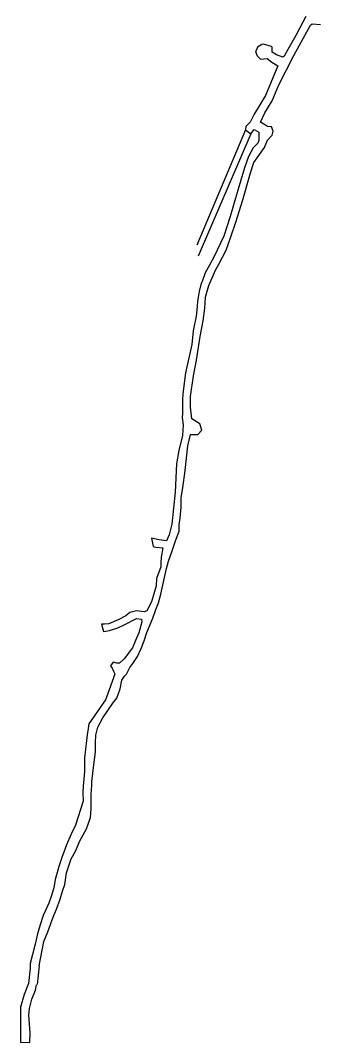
# Model space of a CAD drawing. Header units: metres. Extents: x 750374 to 750713, y 4169003 to 4169575.
# Drawn here: x 750373.7 to 750482.4, y 4169003.3 to 4169373.3 of the extents above; entities that cross this region are included whole.
import ezdxf

# ---------------------------------------------------------------- set-up
doc = ezdxf.new("R2010")
doc.units = ezdxf.units.M
doc.header["$MEASUREMENT"] = 0
doc.layers.add('kartal ocak', color=7, linetype='Continuous', lineweight=25)

msp = doc.modelspace()

# ---------------------------------------------------------------- linework, layer by layer
at = {"layer": 'kartal ocak'}
for p, q in [((750477.12, 4169374.752, 829.947021), (750474.869, 4169370.653, 829.901001)), ((750474.869, 4169370.653, 829.901001), (750473.443, 4169367.777, 829.877014)), ((750476.152, 4169366.738, 830.119019), (750478.751, 4169371.562, 829.901001)), ((750478.751, 4169371.562, 829.901001), (750479.333, 4169372.041, 829.768982)), ((750479.333, 4169372.041, 829.768982), (750482.421, 4169371.771, 830.02301)), ((750473.443, 4169367.777, 829.877014), (750470.617, 4169362.807, 829.896973)), ((750472.78, 4169360.587, 830.026978), (750476.152, 4169366.738, 830.119019)), ((750459.127, 4169362.412, 829.338989), (750458.904, 4169362.04, 829.434998)), ((750459.576, 4169363.634, 829.429993), (750459.127, 4169362.412, 829.338989)), ((750461.127, 4169364.542, 829.447021), (750459.576, 4169363.634, 829.429993)), ((750461.703, 4169364.651, 829.559021), (750461.127, 4169364.542, 829.447021)), ((750464.6, 4169363.809, 829.560974), (750461.703, 4169364.651, 829.559021)), ((750464.922, 4169363.612, 829.585022), (750464.6, 4169363.809, 829.560974)), ((750464.885, 4169361.743, 829.268005), (750464.922, 4169363.612, 829.585022)), ((750470.617, 4169362.807, 829.896973), (750469.289, 4169360.367, 829.940002)), ((750458.904, 4169362.04, 829.434998), (750459.511, 4169360.434, 829.328979)), ((750459.511, 4169360.434, 829.328979), (750460.689, 4169359.274, 829.388977)), ((750460.689, 4169359.274, 829.388977), (750463.056, 4169359.488, 829.403992)), ((750463.056, 4169359.488, 829.403992), (750464.791, 4169358.225, 829.421997)), ((750466.458, 4169360.831, 829.491028), (750464.885, 4169361.743, 829.268005)), ((750468.805, 4169359.949, 829.351013), (750466.458, 4169360.831, 829.491028)), ((750467.289, 4169350.005, 830.112976), (750472.78, 4169360.587, 830.026978)), ((750469.289, 4169360.367, 829.940002), (750468.805, 4169359.949, 829.351013)), ((750466.961, 4169356.804, 829.372986), (750462.482, 4169346.121, 830.39502)), ((750464.791, 4169358.225, 829.421997), (750466.961, 4169356.804, 829.372986)), ((750464.843, 4169344.128, 830.286011), (750467.289, 4169350.005, 830.112976)), ((750462.482, 4169346.121, 830.39502), (750458.394, 4169339.331, 830.429993)), ((750462.201, 4169339.828, 830.401978), (750464.843, 4169344.128, 830.286011)), ((750456.871, 4169336.522, 830.39801), (750455.314, 4169334.873, 830.656982)), ((750458.394, 4169339.331, 830.429993), (750456.871, 4169336.522, 830.39801)), ((750460.624, 4169336.44, 830.284973), (750462.201, 4169339.828, 830.401978)), ((750462.514, 4169335.389, 830.546997), (750460.624, 4169336.44, 830.284973)), ((750455.207, 4169333.667, 830.763977), (750437.645539, 4169291.886584, 896.280029)), ((750455.314, 4169334.873, 830.656982), (750455.207, 4169333.667, 830.763977)), ((750455.207, 4169333.667, 830.763977), (750457.12, 4169332.223, 830.697998)), ((750457.12, 4169332.223, 830.697998), (750458.375, 4169333.801, 830.437988)), ((750458.375, 4169333.801, 830.437988), (750460.043, 4169332.829, 830.486023)), ((750460.043, 4169332.829, 830.486023), (750460.071, 4169329.822, 830.656982)), ((750463.149, 4169334.882, 830.684998), (750462.514, 4169335.389, 830.546997)), ((750464.635, 4169334.834, 830.955017), (750463.149, 4169334.882, 830.684998)), ((750465.224, 4169333.183, 830.658997), (750464.635, 4169334.834, 830.955017)), ((750464.907, 4169331.771, 830.638977), (750465.224, 4169333.183, 830.658997)), ((750457.12, 4169332.223, 830.697998), (750438.151, 4169287.973, 896.26001)), ((750460.071, 4169329.822, 830.656982), (750459.758, 4169328.903, 830.695984)), ((750462.099, 4169327.293, 830.880981), (750463.193, 4169329.92, 830.719971)), ((750463.193, 4169329.92, 830.719971), (750464.907, 4169331.771, 830.638977)), ((750458.062, 4169327.138, 831.02301), (750456.308, 4169324.05, 830.924988)), ((750459.758, 4169328.903, 830.695984), (750458.062, 4169327.138, 831.02301)), ((750458.29, 4169321.894, 830.937012), (750462.099, 4169327.293, 830.880981)), ((750456.308, 4169324.05, 830.924988), (750454.928, 4169319.889, 831.046021)), ((750457.03, 4169318.134, 831.148987), (750458.29, 4169321.894, 830.937012)), ((750454.928, 4169319.889, 831.046021), (750452.232, 4169311.065, 831.257996)), ((750454.229, 4169308.399, 831.262024), (750457.03, 4169318.134, 831.148987)), ((750452.232, 4169311.065, 831.257996), (750449.636, 4169302.302, 831.594971)), ((750451.7, 4169300.258, 831.825012), (750454.229, 4169308.399, 831.262024)), ((750449.636, 4169302.302, 831.594971), (750447.407, 4169295.24, 832.10498)), ((750449.969, 4169294.926, 832.124023), (750451.7, 4169300.258, 831.825012)), ((750447.407, 4169295.24, 832.10498), (750444.985, 4169290.167, 832.13501)), ((750448.237, 4169290.104, 832.151001), (750449.969, 4169294.926, 832.124023)), ((750444.985, 4169290.167, 832.13501), (750443.96, 4169288.036, 832.148987)), ((750445.593, 4169285.006, 832.184998), (750448.237, 4169290.104, 832.151001)), ((750442.174, 4169284.643, 832.22998), (750440.59, 4169281.888, 832.489014)), ((750443.96, 4169288.036, 832.148987), (750442.174, 4169284.643, 832.22998)), ((750444.43, 4169282.948, 832.294006), (750445.593, 4169285.006, 832.184998)), ((750440.59, 4169281.888, 832.489014), (750439.643, 4169279.206, 832.703979)), ((750442.003, 4169277.354, 832.784973), (750444.43, 4169282.948, 832.294006)), ((750439.113, 4169277.707, 832.700989), (750438.466, 4169275.178, 832.755981)), ((750439.643, 4169279.206, 832.703979), (750439.113, 4169277.707, 832.700989)), ((750440.923, 4169273.628, 832.697998), (750442.003, 4169277.354, 832.784973)), ((750438.386, 4169274.439, 832.781006), (750437.814, 4169271.66, 832.896973)), ((750438.466, 4169275.178, 832.755981), (750438.386, 4169274.439, 832.781006)), ((750440.784, 4169273.032, 832.73999), (750440.923, 4169273.628, 832.697998)), ((750437.74, 4169269.78, 832.924011), (750437.378, 4169266.193, 833.09198)), ((750437.814, 4169271.66, 832.896973), (750437.74, 4169269.78, 832.924011)), ((750440.533, 4169269.167, 832.883972), (750440.784, 4169273.032, 832.73999)), ((750437.378, 4169266.193, 833.09198), (750436.239, 4169260.915, 833.304016)), ((750439.882, 4169264.509, 833.171021), (750440.533, 4169269.167, 832.883972)), ((750438.887, 4169258.915, 833.390015), (750439.882, 4169264.509, 833.171021)), ((750436.239, 4169260.915, 833.304016), (750435.791, 4169255.986, 833.458984)), ((750437.452, 4169250.255, 833.588989), (750438.887, 4169258.915, 833.390015)), ((750435.791, 4169255.986, 833.458984), (750433.546, 4169245.757, 833.646973)), ((750436.397, 4169244.63, 833.726013), (750437.452, 4169250.255, 833.588989)), ((750433.546, 4169245.757, 833.646973), (750432.544, 4169238.161, 833.906982)), ((750435.375, 4169237.162, 833.765991), (750436.397, 4169244.63, 833.726013)), ((750432.544, 4169238.161, 833.906982), (750432.445, 4169235.899, 833.924011)), ((750435.286, 4169233.28, 833.913025), (750435.375, 4169237.162, 833.765991)), ((750432.445, 4169235.899, 833.924011), (750432.405, 4169231.158, 833.935974)), ((750435.825, 4169229.074, 834.27301), (750435.286, 4169233.28, 833.913025)), ((750432.405, 4169231.158, 833.935974), (750432.354, 4169229.59, 834.059021)), ((750432.354, 4169229.59, 834.059021), (750432.669, 4169226.955, 834.388977)), ((750438.697, 4169227.288, 834.172974), (750435.825, 4169229.074, 834.27301)), ((750432.669, 4169226.955, 834.388977), (750432.418, 4169223.08, 834.632019)), ((750439.385, 4169224.952, 834.494995), (750438.697, 4169227.288, 834.172974)), ((750432.418, 4169223.08, 834.632019), (750431.056, 4169217.587, 834.703979)), ((750434.333, 4169219.249, 834.736023), (750435.364, 4169223.464, 834.421021)), ((750435.364, 4169223.464, 834.421021), (750438.013, 4169223.458, 834.468994)), ((750438.013, 4169223.458, 834.468994), (750439.385, 4169224.952, 834.494995)), ((750433.371, 4169210.316, 834.849976), (750434.333, 4169219.249, 834.736023)), ((750431.056, 4169217.587, 834.703979), (750430.308, 4169212.747, 834.815979)), ((750430.308, 4169212.747, 834.815979), (750429.774, 4169202.487, 834.825012)), ((750432.507, 4169204.129, 834.869019), (750433.371, 4169210.316, 834.849976)), ((750432.003, 4169200.648, 834.932983), (750432.507, 4169204.129, 834.869019)), ((750429.774, 4169202.487, 834.825012), (750428.566, 4169190.945, 835.500977)), ((750431.946, 4169197.129, 835.098999), (750432.003, 4169200.648, 834.932983)), ((750431.534, 4169193.085, 835.229004), (750431.946, 4169197.129, 835.098999)), ((750431.173, 4169190.848, 835.356995), (750431.534, 4169193.085, 835.229004)), ((750428.566, 4169190.945, 835.500977), (750427.597, 4169187.128, 835.687988)), ((750429.852, 4169184.973, 835.51001), (750431.206, 4169188.42, 835.588989)), ((750431.206, 4169188.42, 835.588989), (750431.173, 4169190.848, 835.356995)), ((750424.001, 4169185.265, 835.437012), (750421.18, 4169185.911, 835.512024)), ((750421.18, 4169185.911, 835.512024), (750421.787, 4169182.891, 835.544006)), ((750426.676, 4169184.932, 835.487), (750424.001, 4169185.265, 835.437012)), ((750427.597, 4169187.128, 835.687988), (750426.676, 4169184.932, 835.487)), ((750429.344, 4169183.066, 835.622986), (750429.852, 4169184.973, 835.51001)), ((750421.787, 4169182.891, 835.544006), (750422.824, 4169182.567, 835.468018)), ((750422.824, 4169182.567, 835.468018), (750425.255, 4169182.436, 835.487976)), ((750425.255, 4169182.436, 835.487976), (750424.742, 4169179.047, 835.859009)), ((750427.38, 4169177.56, 835.828979), (750428.692, 4169181.276, 835.731995)), ((750428.692, 4169181.276, 835.731995), (750429.344, 4169183.066, 835.622986)), ((750424.742, 4169179.047, 835.859009), (750424.526, 4169176.9, 835.903992)), ((750426.615, 4169174.952, 835.862), (750427.38, 4169177.56, 835.828979)), ((750424.526, 4169175.472, 836.067017), (750423.029, 4169171.258, 835.960999)), ((750424.526, 4169176.9, 835.903992), (750424.526, 4169175.472, 836.067017)), ((750424.605, 4169165.664, 835.968018), (750426.615, 4169174.952, 835.862)), ((750423.029, 4169171.258, 835.960999), (750422.847, 4169168.59, 835.984985)), ((750422.847, 4169168.59, 835.984985), (750421.814, 4169164.898, 836.099976)), ((750421.199, 4169162.827, 836.117004), (750419.477, 4169159.532, 836.554993)), ((750421.412, 4169163.63, 836.070007), (750421.199, 4169162.827, 836.117004)), ((750421.814, 4169164.898, 836.099976), (750421.412, 4169163.63, 836.070007)), ((750422.83, 4169160.018, 836.020996), (750423.779, 4169162.487, 835.989014)), ((750423.779, 4169162.487, 835.989014), (750424.605, 4169165.664, 835.968018)), ((750413.343, 4169158.919, 837.030029), (750411.902, 4169157.721, 836.776001)), ((750415.821, 4169159.547, 836.742981), (750413.343, 4169158.919, 837.030029)), ((750418.513, 4169159.221, 836.643982), (750415.821, 4169159.547, 836.742981)), ((750419.477, 4169159.532, 836.554993), (750418.513, 4169159.221, 836.643982)), ((750421.63, 4169156.932, 836.135986), (750422.83, 4169160.018, 836.020996)), ((750409.422, 4169156.465, 836.85498), (750405.805, 4169154.925, 836.814026)), ((750411.902, 4169157.721, 836.776001), (750409.422, 4169156.465, 836.85498)), ((750411.505, 4169154.675, 836.572998), (750415.751, 4169156.818, 836.625)), ((750415.751, 4169156.818, 836.625), (750417.538, 4169156.503, 836.731018)), ((750417.764, 4169155.606, 836.442017), (750416.635, 4169151.601, 836.804016)), ((750417.538, 4169156.503, 836.731018), (750417.764, 4169155.606, 836.442017)), ((750419.457, 4169151.775, 836.435974), (750421.63, 4169156.932, 836.135986)), ((750404.190524, 4169154.727297, 836.909973), (750403.158039, 4169154.737398, 836.909973)), ((750403.158039, 4169154.737398, 836.909973), (750403.836, 4169152.157, 836.909973)), ((750403.836, 4169152.157, 836.909973), (750406.038, 4169152.462, 836.942017)), ((750405.805, 4169154.925, 836.814026), (750404.190524, 4169154.727297, 836.909973)), ((750406.038, 4169152.462, 836.942017), (750409.046, 4169153.416, 836.862)), ((750409.046, 4169153.416, 836.862), (750411.505, 4169154.675, 836.572998)), ((750416.635, 4169151.601, 836.804016), (750415.367, 4169148.817, 836.872009)), ((750418.529, 4169148.777, 836.64801), (750419.457, 4169151.775, 836.435974)), ((750415.367, 4169148.817, 836.872009), (750414.268, 4169146.231, 836.913025)), ((750417.438, 4169145.942, 836.848999), (750418.529, 4169148.777, 836.64801)), ((750414.268, 4169146.231, 836.913025), (750411.348, 4169142.199, 837.351013)), ((750416.106, 4169143.045, 837.119019), (750417.438, 4169145.942, 836.848999)), ((750407.362, 4169141.033, 837.616028), (750406.393, 4169139.722, 837.872009)), ((750408.635, 4169140.622, 837.445007), (750407.362, 4169141.033, 837.616028)), ((750409.594, 4169140.599, 837.47998), (750408.635, 4169140.622, 837.445007)), ((750411.348, 4169142.199, 837.351013), (750409.594, 4169140.599, 837.47998)), ((750413.378, 4169139.109, 837.296021), (750414.402, 4169140.547, 837.284973)), ((750414.402, 4169140.547, 837.284973), (750416.106, 4169143.045, 837.119019)), ((750406.393, 4169139.722, 837.872009), (750406.975, 4169138.879, 837.580994)), ((750406.975, 4169138.879, 837.580994), (750407.498, 4169137.715, 837.721008)), ((750407.961, 4169136.749, 837.870972), (750407.418, 4169135.3, 837.877991)), ((750407.498, 4169137.715, 837.721008), (750407.961, 4169136.749, 837.870972)), ((750411.477, 4169135.987, 837.708984), (750412.108, 4169136.701, 837.564026)), ((750412.108, 4169136.701, 837.564026), (750413.378, 4169139.109, 837.296021)), ((750407.418, 4169135.3, 837.877991), (750405.429, 4169129.67, 837.73999)), ((750409.896, 4169131.298, 837.73999), (750410.496, 4169134.54, 837.742981)), ((750410.496, 4169134.54, 837.742981), (750411.477, 4169135.987, 837.708984)), ((750405.429, 4169129.67, 837.73999), (750404.599, 4169127.396, 837.73999)), ((750408.705, 4169127.961, 837.73999), (750409.896, 4169131.298, 837.73999)), ((750404.599, 4169127.396, 837.73999), (750398.503, 4169118.647, 837.713013)), ((750403.539, 4169120.866, 837.565979), (750407.237, 4169126.116, 837.73999)), ((750407.237, 4169126.116, 837.73999), (750408.705, 4169127.961, 837.73999)), ((750398.503, 4169118.647, 837.713013), (750398.216, 4169117.036, 837.838013)), ((750401.732071, 4169117.513643, 837.572998), (750403.539, 4169120.866, 837.565979)), ((750397.958, 4169114.74, 837.914978), (750397.66, 4169112.618, 838.059021)), ((750398.216, 4169117.036, 837.838013), (750397.958, 4169114.74, 837.914978)), ((750400.916, 4169111.901, 838.023987), (750401.034, 4169114.542, 837.992981)), ((750401.034, 4169114.542, 837.992981), (750401.732071, 4169117.513643, 837.572998)), ((750397.66, 4169112.618, 838.059021), (750396.984, 4169106.34, 838.044006)), ((750400.898, 4169108.564, 837.960999), (750400.916, 4169111.901, 838.023987)), ((750400.293, 4169103.857, 838.106995), (750400.898, 4169108.564, 837.960999)), ((750396.984, 4169106.34, 838.044006), (750396.887, 4169101.418, 838.05304)), ((750399.601, 4169097.778, 838.187988), (750400.293, 4169103.857, 838.106995)), ((750396.887, 4169101.418, 838.05304), (750396.49, 4169096.144, 838.212036)), ((750396.49, 4169096.144, 838.212036), (750396.376, 4169093.836, 838.577026)), ((750399.396, 4169093.055, 838.495972), (750399.627, 4169096.458, 838.320007)), ((750399.627, 4169096.458, 838.320007), (750399.601, 4169097.778, 838.187988)), ((750396.376, 4169093.836, 838.577026), (750396.479, 4169090.702, 838.453003)), ((750399.358, 4169090.743, 838.541992), (750399.396, 4169093.055, 838.495972)), ((750396.479, 4169090.702, 838.453003), (750393.692, 4169081.986, 839.487)), ((750399.365, 4169087.851, 838.906982), (750399.358, 4169090.743, 838.541992)), ((750397.711, 4169080.652, 839.414001), (750399.066, 4169084.761, 839.13501)), ((750399.066, 4169084.761, 839.13501), (750399.365, 4169087.851, 838.906982)), ((750393.692, 4169081.986, 839.487), (750391.989, 4169078.448, 839.786011)), ((750391.989, 4169078.448, 839.786011), (750390.448, 4169074.843, 840.195007)), ((750395.256, 4169076.371, 839.799988), (750397.711, 4169080.652, 839.414001)), ((750390.448, 4169074.843, 840.195007), (750389.474, 4169072.205, 840.802979)), ((750393.726, 4169072.634, 840.16803), (750395.256, 4169076.371, 839.799988)), ((750388.865, 4169070.63, 840.497009), (750387.655, 4169067.045, 840.247009)), ((750389.474, 4169072.205, 840.802979), (750388.865, 4169070.63, 840.497009)), ((750392.15, 4169069.805, 840.06897), (750393.726, 4169072.634, 840.16803)), ((750387.655, 4169067.045, 840.247009), (750387.232, 4169065.72, 840.286011)), ((750390.429, 4169064.705, 840.228027), (750392.15, 4169069.805, 840.06897)), ((750387.232, 4169065.72, 840.286011), (750386.317, 4169062.312, 840.598999)), ((750389.848, 4169060.53, 840.653015), (750390.429, 4169064.705, 840.228027)), ((750385.865, 4169059.275, 840.833984), (750384.841, 4169056.129, 841.052002)), ((750386.317, 4169062.312, 840.598999), (750385.865, 4169059.275, 840.833984)), ((750389.026, 4169058.133, 840.732971), (750389.848, 4169060.53, 840.653015)), ((750384.841, 4169056.129, 841.052002), (750383.975, 4169053.725, 841.171021)), ((750386.83, 4169051.567, 841.299988), (750388.1, 4169055.22, 841.026978)), ((750388.1, 4169055.22, 841.026978), (750389.026, 4169058.133, 840.732971)), ((750383.975, 4169053.725, 841.171021), (750382.734671, 4169050.814858, 841.583008)), ((750385.901, 4169049.311, 841.45697), (750386.83, 4169051.567, 841.299988)), ((750381.931, 4169049.24, 841.549988), (750380.875, 4169045.871, 842.10498)), ((750382.734671, 4169050.814858, 841.583008), (750381.931, 4169049.24, 841.549988)), ((750383.615, 4169043.382, 842.237), (750385.201, 4169047.766, 841.963013)), ((750385.201, 4169047.766, 841.963013), (750385.901, 4169049.311, 841.45697)), ((750380.875, 4169045.871, 842.10498), (750379.894, 4169042.631, 842.427979)), ((750379.894, 4169042.631, 842.427979), (750379.083, 4169038.873, 842.671021)), ((750382.209, 4169039.875, 842.965027), (750383.615, 4169043.382, 842.237)), ((750379.083, 4169038.873, 842.671021), (750377.222, 4169031.878, 843.099976)), ((750380.568256, 4169031.137724, 843.099976), (750382.209, 4169039.875, 842.965027)), ((750377.212215, 4169030.275336, 843.669983), (750376.614641, 4169024.691639, 844)), ((750377.222, 4169031.878, 843.099976), (750377.212215, 4169030.275336, 843.669983)), ((750380.568256, 4169031.137724, 843.099976), (750379.778752, 4169024.26863, 844)), ((750376.614641, 4169024.691639, 844), (750375.11, 4169020.664, 844.888)), ((750377.825, 4169018.967, 844.710999), (750379.211, 4169022.262, 844.513977)), ((750379.211, 4169022.262, 844.513977), (750379.602, 4169024.208, 844.372986)), ((750375.11, 4169020.664, 844.888), (750373.771, 4169016.149, 844.122986)), ((750377.048499, 4169015.648785, 844.122986), (750377.825, 4169018.967, 844.710999)), ((750373.771, 4169016.149, 844.56897), (750373.749, 4169013.861, 844.664001)), ((750376.765, 4169013.255, 844.689026), (750377.048499, 4169015.648785, 844.122986)), ((750373.749, 4169013.861, 844.664001), (750373.801, 4169006.664, 845.497009)), ((750377.307, 4169006.772, 845.484009), (750376.834, 4169013.232, 844.937012)), ((750373.801, 4169006.664, 845.497009), (750373.827, 4169003.461, 845.984009)), ((750373.827, 4169003.461, 845.984009), (750377.201, 4169003.305, 845.987)), ((750377.201, 4169003.305, 845.987), (750377.307, 4169006.772, 845.484009))]:
    msp.add_line(p, q, dxfattribs=at)

doc.saveas('drawing.dxf')
